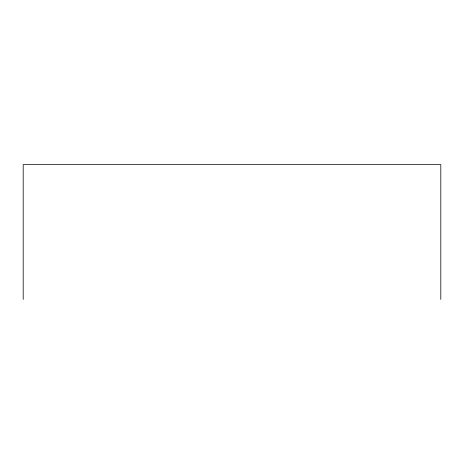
<?xml version="1.0" encoding="UTF-8"?>
<svg xmlns="http://www.w3.org/2000/svg" width="464" height="464" viewBox="0 0 464 464"><rect width="100%" height="100%" fill="white"/><g stroke="black" fill="none" stroke-linecap="round" stroke-linejoin="round"><path stroke-width="0.7" d="M440.8 299.437L440.8 164.563L23.2 164.563L23.2 299.437"/></g></svg>
